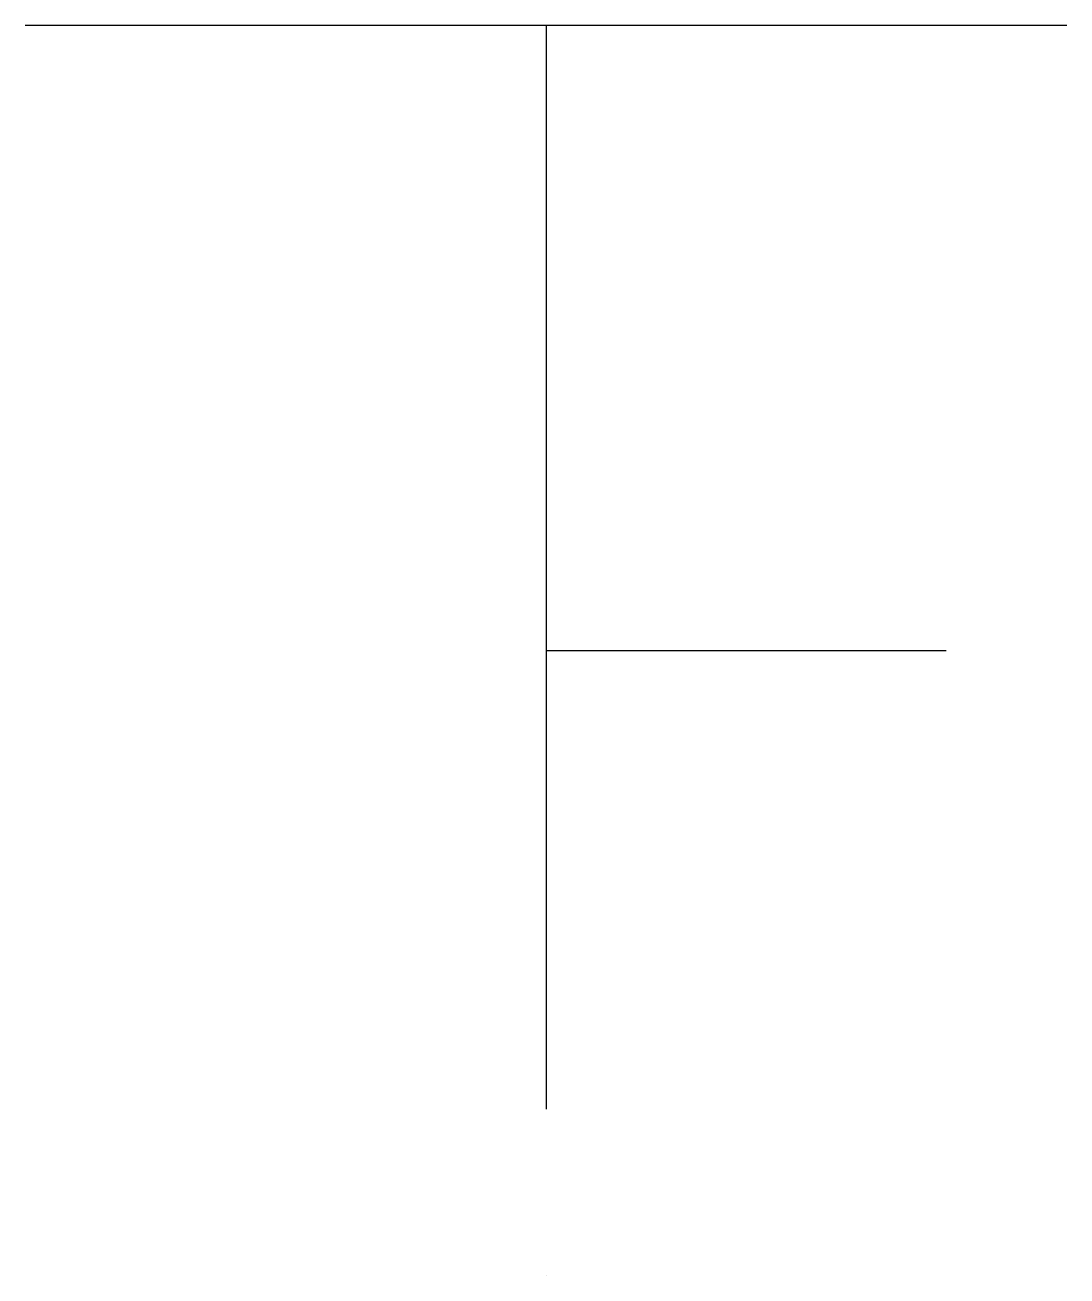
# Model space of a CAD drawing. Header units: inches. Extents: x 0 to 0.05, y 0 to 0.06.
import ezdxf

# ---------------------------------------------------------------- set-up
doc = ezdxf.new("R2010")
doc.units = ezdxf.units.IN
doc.header["$MEASUREMENT"] = 0

msp = doc.modelspace()

# ---------------------------------------------------------------- linework, layer by layer
at = {"extrusion": (0, 0, -1)}
msp.add_line((0, 0.06, 0.01), (0.05, 0.06, 0.01), dxfattribs=at)
for p, q in [((0.025, 0.06, 0.01), (0.025, 0.052, 0.01)), ((0.025, 0.052, 0.01), (0.025, 0.008, 0.01)), ((0.025, 0.03, 0.01), (0.042113, 0.03, 0.01)), ((0.042113, 0.03, 0.01), (0.044197, 0.03, 0.01))]:
    msp.add_line(p, q)
at = {"extrusion": (0, -1, 0)}
msp.add_line((0.025, 0), (0.025, 0, 0.01), dxfattribs=at)

doc.saveas('drawing.dxf')
